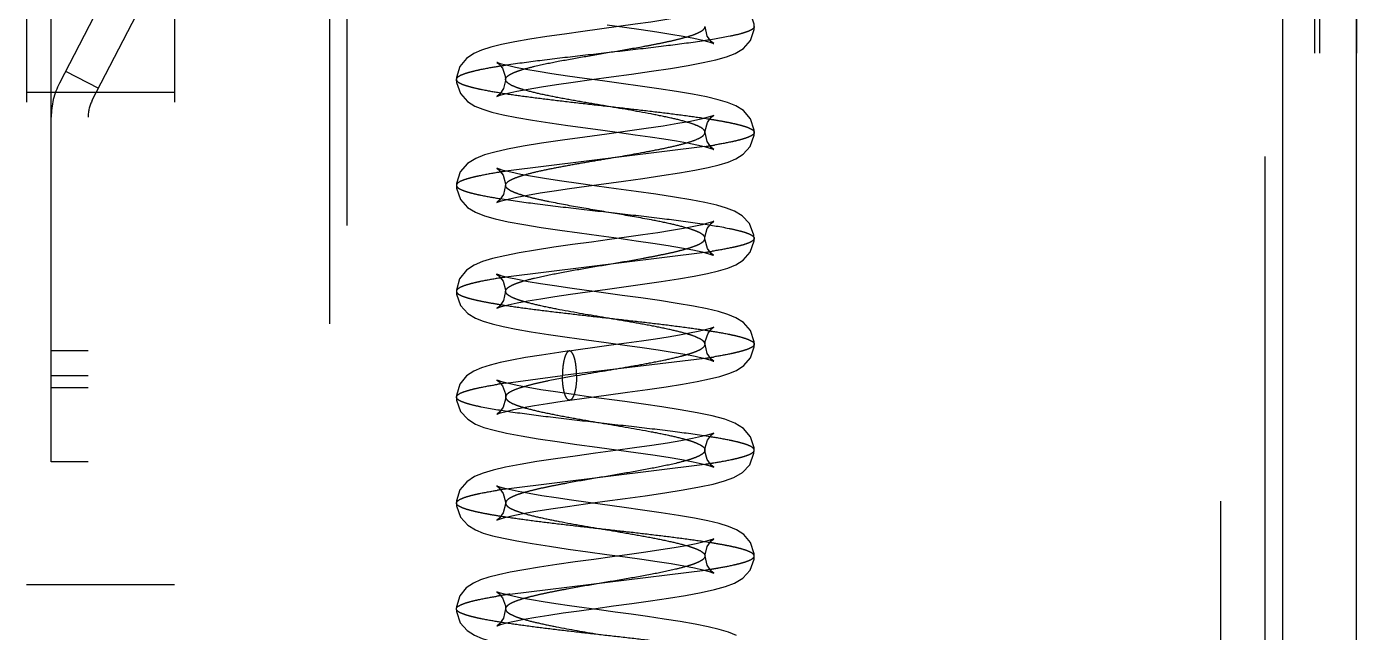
# Model space of a CAD drawing. Header units: inches. Extents: x 0 to 8.3, y 0 to 11.7.
# Drawn here: x 3.0398 to 3.2524, y 1.2172 to 1.3141 of the extents above; entities that cross this region are included whole.
import ezdxf

# ---------------------------------------------------------------- set-up
doc = ezdxf.new("R2010")
doc.units = ezdxf.units.IN
doc.header["$LTSCALE"] = 0.7622047244
doc.header["$MEASUREMENT"] = 0
doc.linetypes.add('HIDDEN', pattern=[0.2, 0.1, -0.1])
doc.layers.get('0').update_dxf_attribs({"linetype": 'CONTINUOUS'})
for name, color, linetype in [('03___PRT_ALL_CURVES', 7, 'CONTINUOUS'), ('03__ASM_ALL_CURVES', 7, 'CONTINUOUS'), ('DEFAULT_2', 8, 'HIDDEN')]:
    doc.layers.add(name, color=color, linetype=linetype)

msp = doc.modelspace()

# ---------------------------------------------------------------- linework, layer by layer
at = {"color": 7, "linetype": 'CONTINUOUS'}
for p, q in [((3.2406052431, 1.4098642086), (3.2406052431, 1.1382106653)), ((3.2524162667, 1.1382106653), (3.2524162667, 1.4098642086))]:
    msp.add_line(p, q, dxfattribs=at)
at = {"layer": '03___PRT_ALL_CURVES', "color": 8, "linetype": 'HIDDEN'}
msp.add_line((3.2524162667, 0.8994311378), (3.2524162667, 1.4098642086), dxfattribs=at)
at = {"layer": '03__ASM_ALL_CURVES', "color": 8, "linetype": 'HIDDEN'}
for p, q in [((3.2524162667, 1.4098642086), (3.2524162667, 0.898053185)), ((3.0882430383, 1.366557122), (3.0882430383, 1.2012027913))]:
    msp.add_line(p, q, dxfattribs=at)
at = {"layer": 'DEFAULT_2', "color": 8, "linetype": 'HIDDEN'}
for p, q in [((3.0437548494, 1.2445098779), (3.0437548494, 1.4216752323)), ((3.0496603612, 1.4216752323), (3.0496603612, 1.2445098779)), ((3.2378493376, 1.1933287756), (3.2378493376, 1.4098642086)), ((3.2457233533, 1.4098642086), (3.2457233533, 1.1382106653)), ((3.2465107549, 1.4098642086), (3.2465107549, 1.1378729234)), ((3.0398178415, 1.4019901929), (3.0398178415, 1.2248248386)), ((3.0634398887, 1.4019901929), (3.0634398887, 1.2248248386)), ((3.0909989439, 1.3823051535), (3.0909989439, 1.0250544852)), ((3.2307627234, 1.1382106653), (3.2307627234, 1.3823051535)), ((3.0882430383, 1.366557122), (3.0882430383, 1.2012027913)), ((3.0623386072, 1.3384111439), (3.0450763873, 1.3050567052)), ((3.0503211301, 1.3023423467), (3.06758335, 1.3356967854)), ((3.1561499833, 1.3140870667), (3.1561499842, 1.3140844504)), ((3.0460524561, 1.3069426868), (3.051297199, 1.3042283283)), ((3.1085187185, 1.3056343751), (3.1085187156, 1.3056316988)), ((3.0634398887, 1.303564996), (3.0398178415, 1.303564996)), ((3.1167689916, 1.303438701), (3.1182078676, 1.3037588481)), ((3.1561477989, 1.2971785134), (3.1561478003, 1.2971758292)), ((3.1482746034, 1.294911164), (3.1164597169, 1.2909672709)), ((3.1085384091, 1.2887110443), (3.1085384061, 1.2887083542)), ((3.1167949809, 1.2865143724), (3.1181918902, 1.2868237028)), ((3.1478453437, 1.2824177223), (3.1464808934, 1.2821169014)), ((3.1313233897, 1.280670687), (3.1345043909, 1.2802386964)), ((3.1561341425, 1.2802381586), (3.156134138, 1.2802342867)), ((3.1482554085, 1.2779802582), (3.1164231433, 1.2740327419)), ((3.1085325873, 1.2717658777), (3.1085325832, 1.2717637306)), ((3.1350179129, 1.271114673), (3.1301716678, 1.271774237)), ((3.1168108489, 1.2695923265), (3.1182314289, 1.2699043313)), ((3.156153942, 1.2633037729), (3.1561539418, 1.263301206)), ((3.0496603612, 1.2622264134), (3.0437548494, 1.2622264134)), ((3.1482278284, 1.261044562), (3.1254807095, 1.2582886069)), ((3.0437548494, 1.2582894055), (3.0496603612, 1.2582894055)), ((3.1164112217, 1.2571025725), (3.1254806235, 1.2582894055)), ((3.0496603612, 1.2563209015), (3.0437548494, 1.2563209015)), ((3.108535018, 1.2548525823), (3.1085350224, 1.2548551425)), ((3.1477310349, 1.248531795), (3.1462504214, 1.2482117528)), ((3.1310343228, 1.2468514379), (3.1345035788, 1.2463800751)), ((3.1561336632, 1.2463778172), (3.1561336596, 1.2463810762)), ((3.0496603612, 1.2445098779), (3.0437548494, 1.2445098779)), ((3.1164814895, 1.2401816085), (3.1482640855, 1.2441219355)), ((3.1495294093, 1.2443216632), (3.1497040545, 1.2443504094)), ((3.116259063, 1.2401477275), (3.1164814895, 1.2401816085)), ((3.1085361255, 1.2379049298), (3.1085361272, 1.237907635)), ((3.116069477, 1.2355443398), (3.117401234, 1.2358695275)), ((3.1481181122, 1.231697924), (3.1468369242, 1.231402469)), ((3.1561507782, 1.2294403467), (3.156150775, 1.2294432055)), ((3.1170850857, 1.2233462779), (3.1482857231, 1.2271956811)), ((3.0634398887, 1.2248248386), (3.0398178415, 1.2248248386)), ((3.1085188849, 1.2209882674), (3.1085188875, 1.2209907225)), ((3.1165568624, 1.2187402508), (3.1178072416, 1.2190292257))]:
    msp.add_line(p, q, dxfattribs=at)
for points in [[(3.1561499844, 1.3140858705), (3.1561336164, 1.3144516331), (3.1555455765, 1.3162715674), (3.154437286, 1.3175520729), (3.1532275227, 1.3183168837), (3.1519495876, 1.3188481625), (3.1504536052, 1.3193041052), (3.1486472172, 1.3197365246), (3.1465018648, 1.3201617735), (3.1439930259, 1.3205937756), (3.1411252436, 1.3210389133), (3.1379238996, 1.3215007415), (3.1344369919, 1.3219814535), (3.1307449887, 1.3224826244)], [(3.1470472741, 1.3160936423), (3.1455903907, 1.3157971137), (3.1438520246, 1.3154836088), (3.1418469092, 1.3151557268), (3.1395964682, 1.3148143491), (3.1371219735, 1.3144590747), (3.1344493657, 1.314089027), (3.128717732, 1.3133084228)], [(3.1182078676, 1.3037588481), (3.1200026165, 1.3041009945), (3.1221212766, 1.304459505), (3.1245295415, 1.3048321629), (3.1272053719, 1.3052202549), (3.1301258322, 1.3056261233), (3.1332559293, 1.3060521002), (3.1364986526, 1.3064946498), (3.1397194758, 1.3069474788), (3.1427831777, 1.3074050533), (3.1455699346, 1.3078635222), (3.1480001217, 1.3083227199), (3.1500312306, 1.3087822642), (3.1516901259, 1.3092561588), (3.1530941699, 1.309804587), (3.1544048472, 1.3106011192), (3.1555281898, 1.311874217), (3.156122357, 1.3136131741), (3.1561499833, 1.3140870667)], [(3.1326270259, 1.3143530539), (3.135429096, 1.3139703883), (3.1380823504, 1.313598163), (3.1405482823, 1.3132360764), (3.1427938991, 1.3128843003), (3.1447859311, 1.3125441114), (3.1464912785, 1.3122182978), (3.1478733855, 1.3119130263), (3.14889583, 1.3116409376), (3.1495203796, 1.3114318051), (3.1496009035, 1.3113992882)], [(3.1496009035, 1.3113992882), (3.1496703071, 1.3113693991), (3.1492919857, 1.3116570011), (3.148631576, 1.3125709913), (3.1482780992, 1.314086283)], [(3.128717732, 1.3133084228), (3.1258047654, 1.3129020649), (3.1229670137, 1.3124873714), (3.1202845102, 1.3120651089), (3.1178566687, 1.3116390672), (3.1157607061, 1.3112117606), (3.1140114622, 1.3107801016), (3.1125586394, 1.3103234894), (3.1113045753, 1.3097828382), (3.1101231019, 1.3090011131), (3.1090685968, 1.3077185777), (3.1085311842, 1.3059510194), (3.1085187156, 1.305632383)], [(3.1150769619, 1.3083285669), (3.1149843629, 1.3083688032), (3.1152894637, 1.3081499174), (3.1158805889, 1.3074430928), (3.1163532808, 1.306145908), (3.1163927025, 1.3056343553)], [(3.131875646, 1.3053989986), (3.1289914609, 1.305793766), (3.1262903783, 1.3061740239), (3.1238111677, 1.3065400844), (3.1215845328, 1.306892011), (3.1196375473, 1.3072290074), (3.1179975484, 1.3075484058), (3.1166886565, 1.3078444709), (3.1157247087, 1.3081058672), (3.1151361079, 1.3083048569), (3.1150769619, 1.3083285669)], [(3.1085187185, 1.3056343751), (3.1085446272, 1.3051750677), (3.1091669983, 1.3033786869), (3.1102866878, 1.3021303541), (3.1114840375, 1.3013914196), (3.1127402095, 1.3008759716), (3.1142148734, 1.3004281037), (3.1160159415, 1.2999954992), (3.1181919755, 1.2995624657), (3.1207215699, 1.2991273694), (3.1234916514, 1.2986979602), (3.1263497925, 1.2982846002), (3.1291806538, 1.2978918139), (3.1319372895, 1.2975165809)], [(3.1163927014, 1.3056327764), (3.1163874603, 1.3054471517), (3.116067128, 1.3041724762), (3.1154664816, 1.30328267), (3.1150571213, 1.3029398256)], [(3.1561478003, 1.2971760549), (3.1561316694, 1.2975392003), (3.1555455707, 1.2993576427), (3.1544235505, 1.3006480427), (3.1531946681, 1.30141192), (3.1518969238, 1.3019387944), (3.1503654813, 1.3023955726), (3.1485084958, 1.302834159), (3.1462777923, 1.3032735362), (3.143702262, 1.3037133887), (3.140876481, 1.3041477797), (3.1379037019, 1.3045741796), (3.1348740903, 1.3049917601), (3.131875646, 1.3053989986)], [(3.1150571213, 1.3029398256), (3.1150166004, 1.3029144486), (3.1150910207, 1.3029411827), (3.1157115117, 1.3031536952), (3.1167689916, 1.303438701)], [(3.147590435, 1.2992839471), (3.1459584192, 1.2989393873), (3.1439418741, 1.2985716478), (3.1415756137, 1.2981854762), (3.138884031, 1.2977811649), (3.1358765665, 1.2973552341), (3.1325723923, 1.2969033759), (3.1290405164, 1.2964237486), (3.1254808827, 1.2959279891), (3.122129765, 1.2954313312), (3.1191806145, 1.2949474169), (3.1166994999, 1.2944805213), (3.1146714841, 1.2940251927), (3.1130281394, 1.2935608701), (3.1116271039, 1.2930194026), (3.1103105476, 1.2922247743), (3.1091388386, 1.2908893725), (3.108549381, 1.2890079109), (3.1085384061, 1.2887081812)], [(3.1496358582, 1.299874254), (3.1496649705, 1.2998913631), (3.1495059516, 1.299825934), (3.1487912863, 1.2995917049), (3.147590435, 1.2992839471)], [(3.1482766369, 1.2971770329), (3.1482848683, 1.2974102429), (3.1486488022, 1.2987306315), (3.1492816358, 1.2995979595), (3.1496358582, 1.299874254)], [(3.1293270412, 1.2885872644), (3.1352572045, 1.2893941438), (3.1383619305, 1.289824669), (3.1413828668, 1.2902634353), (3.1441864198, 1.2907018366), (3.146665904, 1.2911326052), (3.1487857105, 1.2915574478), (3.1505410859, 1.2919828361), (3.1519768182, 1.2924247964), (3.1532124631, 1.2929394901), (3.1544025801, 1.2936849515), (3.1555141774, 1.2949429143), (3.1561244302, 1.2967413206), (3.1561477989, 1.2971785134)], [(3.1319372895, 1.2975165809), (3.1345887318, 1.2971557171), (3.1371123657, 1.2968061941), (3.1394911716, 1.2964651171), (3.1417025296, 1.2961308788), (3.1437084893, 1.2958047335), (3.1454720072, 1.2954890118), (3.1469682407, 1.2951870775), (3.1481766499, 1.2949052583), (3.1490720903, 1.2946558322), (3.1496041026, 1.2944710185), (3.1496509328, 1.2944516245)], [(3.1496509328, 1.2944516245), (3.1496844469, 1.2944395824), (3.1492589762, 1.2947728597), (3.1485996796, 1.2957246356), (3.1482766369, 1.2971772141)], [(3.1151633867, 1.2913601221), (3.1150014196, 1.291428368), (3.1153285156, 1.2911924991), (3.1159956524, 1.2903342257), (3.1163973075, 1.2889466875), (3.1164058829, 1.2887090442)], [(3.130984244, 1.2885909678), (3.1280762213, 1.2889908527), (3.1253813363, 1.2893755555), (3.1229251602, 1.2897476958), (3.120723877, 1.2901091279), (3.1188101426, 1.2904579619), (3.1172250162, 1.2907885612), (3.1160158105, 1.2910888112), (3.115249245, 1.2913279787), (3.1151633867, 1.2913601221)], [(3.1085384091, 1.2887110443), (3.1085649178, 1.2882442872), (3.1091864783, 1.2864485418), (3.1103260905, 1.2851791549), (3.1116099155, 1.2844004497), (3.1130322016, 1.2838430527), (3.1147390336, 1.2833606885), (3.1168204226, 1.2828990705), (3.11928711, 1.2824403281), (3.1220782475, 1.2819836795), (3.1250859758, 1.2815343843), (3.1281985887, 1.2810966582), (3.1313233897, 1.280670687)], [(3.1164058829, 1.288709519), (3.1160837366, 1.287260926), (3.1154265954, 1.2863138375), (3.115030893, 1.2860005869)], [(3.1181918902, 1.2868237028), (3.1199030186, 1.2871526056), (3.1218983336, 1.2874948693), (3.1241474788, 1.2878470689), (3.1266303142, 1.2882103575), (3.1293270412, 1.2885872644)], [(3.1561341383, 1.2802332399), (3.1561031193, 1.2807386549), (3.1554003856, 1.2826317851), (3.1542285085, 1.2838558433), (3.1529979912, 1.2845743188), (3.1516930109, 1.2850823647), (3.150148424, 1.2855263748), (3.1482617635, 1.2859578361), (3.1460030494, 1.286392204), (3.1433766084, 1.2868348621), (3.1404224176, 1.2872857773), (3.1372640416, 1.2877353473), (3.1340680227, 1.2881730044), (3.130984244, 1.2885909678)], [(3.115030893, 1.2860005869), (3.1149980796, 1.2859812541), (3.1151155366, 1.2860273969), (3.1157496177, 1.2862377771), (3.1167949809, 1.2865143724)], [(3.1464808934, 1.2821169014), (3.1448222868, 1.2817980038), (3.1428948439, 1.2814659852), (3.140720287, 1.2811231337), (3.1383252756, 1.2807705187), (3.1357485775, 1.2804086831), (3.1330074622, 1.2800341788), (3.1301181441, 1.279642415), (3.1271125824, 1.2792290052), (3.1240947565, 1.278797083), (3.1212034025, 1.2783546664), (3.1185616737, 1.2779086471), (3.1162550281, 1.2774617712), (3.1143086397, 1.2770058696), (3.112725907, 1.2765274051), (3.1113918848, 1.2759665415), (3.1101357508, 1.2751410123), (3.1090394018, 1.2737745823), (3.1085373871, 1.2719614761), (3.1085325832, 1.2717636534)], [(3.1496508026, 1.2829459751), (3.1496768154, 1.2829608435), (3.1495261505, 1.2828999359), (3.1488804092, 1.2826889289), (3.1478453437, 1.2824177223)], [(3.1482674953, 1.2802352893), (3.1482731289, 1.2804278663), (3.1486380846, 1.281783923), (3.1492944739, 1.2826745572), (3.1496508026, 1.2829459751)], [(3.1182314289, 1.2699043313), (3.1199773705, 1.270236423), (3.1220052478, 1.2705814725), (3.1242788326, 1.270936511), (3.1267734343, 1.2713016459), (3.1294641291, 1.2716778227), (3.1323150259, 1.2720663063), (3.1352800314, 1.2724685877), (3.1383013836, 1.2728862919), (3.1412725769, 1.2733162114), (3.1440528189, 1.2737503357), (3.146537269, 1.2741814324), (3.148664429, 1.2746048991), (3.1504441933, 1.275027994), (3.1519155274, 1.2754690884), (3.1531836328, 1.2759880184), (3.1543896332, 1.2767401537), (3.15550286, 1.2780024553), (3.1561118976, 1.2798096873), (3.1561341425, 1.2802381586)], [(3.1345043909, 1.2802386964), (3.1372701196, 1.2798559851), (3.139949585, 1.27946889), (3.1423673648, 1.2790955685), (3.1444970558, 1.2787364767), (3.1463158851, 1.2783934289), (3.1477970701, 1.2780712554), (3.1488972074, 1.2777838211), (3.1495408916, 1.2775706851), (3.1496013014, 1.2775463746)], [(3.1496013014, 1.2775463746), (3.1496547289, 1.277525298), (3.1492687511, 1.2778216518), (3.1486709789, 1.278623424), (3.1482823399, 1.2799228022), (3.1482674955, 1.2802364497)], [(3.1151030563, 1.2744557092), (3.1149651265, 1.2745139726), (3.1153168323, 1.2742607463), (3.1159921246, 1.2733906011), (3.1163930495, 1.2720067894), (3.1164019857, 1.2717639836)], [(3.1301716678, 1.271774237), (3.129311291, 1.2718916252), (3.1266737076, 1.2722603059), (3.124219936, 1.2726187286), (3.1219829828, 1.2729675064), (3.1200029002, 1.2733050238), (3.118307061, 1.2736286395), (3.1169165224, 1.2739332448), (3.1158587021, 1.2742080557), (3.1151768139, 1.2744276099), (3.1151030563, 1.2744557092)], [(3.1085325873, 1.2717658777), (3.1085580515, 1.2713087937), (3.1091907147, 1.2694890718), (3.1103397754, 1.2682246986), (3.1115668208, 1.2674859465), (3.1128161633, 1.2669877728), (3.1142561568, 1.2665590056), (3.1159977025, 1.2661436724), (3.1180841497, 1.2657258514), (3.1205067561, 1.2653035529), (3.1232353542, 1.2648767109), (3.126215289, 1.2644446668)], [(3.1164019857, 1.2717645432), (3.1160623876, 1.2702783998), (3.1154105474, 1.2693582012), (3.1150458736, 1.2690714149)], [(3.1150458736, 1.2690714149), (3.1150175517, 1.2690546893), (3.1151463621, 1.2691076605), (3.1157663899, 1.269315809), (3.1168108489, 1.2695923265)], [(3.1561539419, 1.2633008653), (3.1561363604, 1.2636797926), (3.1555354571, 1.2655091492), (3.1544188675, 1.266782516), (3.1532159159, 1.267535847), (3.1519486183, 1.2680603952), (3.1504557932, 1.2685150734), (3.1486276724, 1.2689530646), (3.1464171349, 1.2693903428), (3.1438424253, 1.2698311694), (3.1409958414, 1.2702707634), (3.138007803, 1.2707012786), (3.1350179129, 1.271114673)], [(3.1496514124, 1.2660199133), (3.1496900828, 1.2660428556), (3.1496007126, 1.2660057311), (3.1491134832, 1.2658339879), (3.1482877435, 1.2655991131), (3.1471766237, 1.2653339241), (3.1458099113, 1.2650515177), (3.1442012072, 1.2647566461), (3.142368936, 1.2644514846), (3.1403353554, 1.2641370948), (3.1381223851, 1.263813683), (3.1357516112, 1.2634807519), (3.1332491807, 1.2631377683), (3.1306499273, 1.2627845816), (3.1279942877, 1.2624209345), (3.126570492, 1.2622225509)], [(3.1482807483, 1.2633026987), (3.1483127167, 1.2637631386), (3.1487624414, 1.2650612642), (3.1493567383, 1.2657972808), (3.1496514124, 1.2660199133)], [(3.126215289, 1.2644446668), (3.1293304476, 1.2640133678), (3.1324507333, 1.263589537)], [(3.1266582484, 1.2543547468), (3.1289598625, 1.2546778136), (3.1324707329, 1.2551579091), (3.1358770559, 1.2556218565), (3.1390883146, 1.2560699906), (3.1420456186, 1.2565045192), (3.1447012588, 1.2569273165), (3.1470205567, 1.2573406654), (3.1489987489, 1.2577489769), (3.150670472, 1.2581630888), (3.1520859703, 1.2586055995), (3.1533173269, 1.2591284402), (3.1544933939, 1.2598872064), (3.1555628439, 1.2611431229), (3.1561326896, 1.2628869171), (3.156153942, 1.2633037729)], [(3.1324507333, 1.263589537), (3.1354459007, 1.2631804146), (3.1382276119, 1.2627896882), (3.1407660729, 1.2624156423), (3.1430408623, 1.2620567465), (3.145033233, 1.2617123505), (3.146720018, 1.2613838373), (3.1480608138, 1.2610790005), (3.1490238246, 1.2608135787), (3.1495765812, 1.2606213112), (3.1496261702, 1.2606006077)], [(3.1496261702, 1.2606006077), (3.1496623349, 1.2605869931), (3.1492619293, 1.2609008658), (3.1486219498, 1.2618102905), (3.1482807486, 1.2633028103)], [(3.1265707476, 1.2622242059), (3.1249138536, 1.2619885479), (3.1221149529, 1.2615709726), (3.1196045334, 1.2611628336), (3.117406182, 1.2607629157), (3.1155171981, 1.2603674659), (3.1139030195, 1.2599637127), (3.1125334993, 1.2595320166), (3.1113198773, 1.2590102697), (3.1101375285, 1.2582274832), (3.1090774591, 1.2569296903), (3.1085445832, 1.255131678), (3.108535018, 1.2548525823)], [(3.1151147359, 1.2575221437), (3.1150047587, 1.2575696269), (3.1152995651, 1.2573598969), (3.1158807856, 1.2566738746), (3.1163605425, 1.2553869117), (3.1164036158, 1.2548536934)], [(3.1268921506, 1.2552994598), (3.1243491859, 1.255670861), (3.1220419051, 1.2560307129), (3.1200059757, 1.2563768471), (3.118271752, 1.2567060626), (3.1168645862, 1.2570133399), (3.1158200863, 1.257286161), (3.1151822299, 1.2574956698), (3.1151147359, 1.2575221437)], [(3.1085350224, 1.2548551425), (3.1085623333, 1.2543811669), (3.1092019387, 1.252562263), (3.1103492358, 1.2513031938), (3.1115940869, 1.2505509942), (3.1129360745, 1.2500176685), (3.1145452936, 1.2495508198), (3.1165161233, 1.2491023229), (3.1188825499, 1.248652658), (3.1216117571, 1.2481986597), (3.1246189321, 1.2477441072), (3.1277979419, 1.2472937592), (3.1310343228, 1.2468514379)], [(3.115084679, 1.252177375), (3.115005279, 1.2521272552), (3.1150590159, 1.252145601), (3.1155812225, 1.252327417), (3.1164743223, 1.2525762111), (3.1176884091, 1.2528592458), (3.1192025872, 1.2531648611), (3.1210081775, 1.2534885135), (3.1230931436, 1.2538273468), (3.1254343949, 1.25417987), (3.1266579745, 1.2543563269)], [(3.1164036153, 1.2548529072), (3.1163849803, 1.254502165), (3.1159959741, 1.2532312985), (3.1154134915, 1.2524453957), (3.115084679, 1.252177375)], [(3.1354387543, 1.2541280871), (3.1296264053, 1.2549180577), (3.1268921506, 1.2552994598)], [(3.1561336632, 1.2463778172), (3.1561161987, 1.2467574803), (3.1555587024, 1.2485169194), (3.1544464022, 1.249829795), (3.1530500297, 1.2506933027), (3.1514252758, 1.2513099386), (3.1494415094, 1.251839362), (3.1470319654, 1.2523439017), (3.1442955637, 1.2528275921), (3.1413982911, 1.2532829599), (3.1384241935, 1.2537146652), (3.1354387543, 1.2541280871)], [(3.1462504214, 1.2482117528), (3.1444234304, 1.2478685077), (3.1422688686, 1.2475065173), (3.1397957237, 1.2471263273), (3.1370201366, 1.2467271357), (3.1339850976, 1.2463085709), (3.1307854268, 1.2458747017), (3.1275421751, 1.2454307102), (3.124382271, 1.2449813169), (3.1214162336, 1.244530339), (3.1187281796, 1.244079813), (3.116390875, 1.2436315087), (3.1144334248, 1.2431804228), (3.1128226079, 1.2427039267), (3.1114500961, 1.2421386973), (3.1101936176, 1.2413313687), (3.109104717, 1.2400318943), (3.1085502442, 1.2382462112), (3.1085361255, 1.2379049298)], [(3.149646316, 1.2490866502), (3.1496717884, 1.2491011832), (3.149510068, 1.2490353697), (3.1488354457, 1.2488168785), (3.1477310349, 1.248531795)], [(3.1482671737, 1.24637934), (3.1482742679, 1.2465961879), (3.1486493605, 1.2479513908), (3.1493010476, 1.2488248968), (3.149646316, 1.2490866502)], [(3.117401234, 1.2358695275), (3.1191351757, 1.2362227993), (3.1212156578, 1.2365927504), (3.1236046895, 1.236975893), (3.1262702374, 1.2373715231), (3.1291781014, 1.237780167), (3.1322781604, 1.2382028946), (3.1354912145, 1.2386389472), (3.1387147888, 1.2390863252), (3.1418391352, 1.2395436359), (3.1447607946, 1.2400101115), (3.1473742863, 1.2404819453), (3.1495938204, 1.2409562494), (3.1514095212, 1.2414449993), (3.152910588, 1.2420026065), (3.1542442825, 1.2427722937), (3.1554341869, 1.2440368619), (3.1561014741, 1.2458677541), (3.1561336596, 1.2463810762)], [(3.1345035788, 1.2463800751), (3.1371992495, 1.2460075863), (3.1399501909, 1.2456106769), (3.142410642, 1.2452306921), (3.144554232, 1.2448682032), (3.1463650049, 1.2445250072), (3.1478232565, 1.2442061628), (3.1488969342, 1.2439250113), (3.1495373228, 1.2437141348), (3.1495998578, 1.2436893132)], [(3.1495998578, 1.2436893132), (3.1496666676, 1.2436618985), (3.1492776219, 1.2439573076), (3.1486263992, 1.2448549599), (3.1482705858, 1.2462307032), (3.1482671736, 1.2463805063)], [(3.1150994229, 1.2405977962), (3.1149732172, 1.240650671), (3.1153574692, 1.2403676558), (3.1160300325, 1.2394642607), (3.1163989478, 1.2380958545), (3.1164043554, 1.2379058485)], [(3.1353275721, 1.2372142921), (3.1296117082, 1.2379919342), (3.1269516443, 1.2383623211), (3.1244656187, 1.2387234407), (3.1221849157, 1.2390766286), (3.1201567059, 1.2394196592), (3.1184104291, 1.2397497859), (3.1169717656, 1.2400618748), (3.1158743491, 1.240344689), (3.1151734551, 1.2405695498), (3.1150994229, 1.2405977962)], [(3.1085361272, 1.237907635), (3.1085614881, 1.2374527497), (3.1091942174, 1.2356313833), (3.1103418578, 1.2343668745), (3.111572275, 1.2336245477), (3.1128343252, 1.2331222883), (3.1142903686, 1.2326911063), (3.1160543547, 1.2322731574), (3.1181697513, 1.231852143), (3.1206254713, 1.2314261193), (3.1234000968, 1.2309936727), (3.1264159364, 1.2305579164), (3.1295329517, 1.2301273412), (3.1325993766, 1.2297111533)], [(3.1164043557, 1.2379075258), (3.1163991614, 1.2377225662), (3.1160303234, 1.2363518094), (3.1153765621, 1.2354680998), (3.1150302852, 1.2352048736)], [(3.1150302852, 1.2352048736), (3.1150067157, 1.2351915194), (3.1152383591, 1.2352854738), (3.116069477, 1.2355443398)], [(3.1561507782, 1.2294403467), (3.1561365766, 1.229781181), (3.1555698527, 1.2315853369), (3.1544833209, 1.2328691516), (3.1532907845, 1.2336394296), (3.152030603, 1.2341736396), (3.1505515795, 1.2346318065), (3.1487483526, 1.2350688545), (3.146571525, 1.2355033637), (3.144045666, 1.2359395844), (3.1412509095, 1.236374476), (3.1383018235, 1.2368018072), (3.1353275721, 1.2372142921)], [(3.1468369242, 1.231402469), (3.1452391946, 1.2310851111), (3.1433511069, 1.2307533092), (3.1412025537, 1.2304100367), (3.138818546, 1.2300552301), (3.1362235942, 1.2296878574), (3.13344548, 1.2293063548), (3.130521533, 1.2289091527), (3.1275370354, 1.2284996589), (3.1246059055, 1.2280841944), (3.1218375616, 1.2276685556), (3.1193261524, 1.227257714), (3.1171299646, 1.2268531702), (3.1152575294, 1.2264507729), (3.1137013813, 1.2260466682), (3.1124044974, 1.2256210173), (3.1112550351, 1.2251115991), (3.1101189386, 1.2243525063), (3.1090696094, 1.2230754524), (3.108530481, 1.2212950754), (3.1085188849, 1.2209882674)], [(3.1496525248, 1.2321606743), (3.1496837157, 1.2321793751), (3.1495998339, 1.2321462732), (3.1490538238, 1.2319569601), (3.1481181122, 1.231697924)], [(3.1482786301, 1.229441231), (3.1482830869, 1.2296131261), (3.148624675, 1.2309441192), (3.149272804, 1.2318594209), (3.1496525248, 1.2321606743)], [(3.1178072416, 1.2190292257), (3.1193648618, 1.2193389678), (3.1212076764, 1.2196637894), (3.1233033158, 1.2200003649), (3.1256199923, 1.220347213), (3.1281333338, 1.2207049963), (3.1308202997, 1.2210753578), (3.1336520914, 1.2214601755), (3.1365859636, 1.221861033), (3.1395455241, 1.2222768289), (3.142437825, 1.2227059385), (3.1451665348, 1.2231478693), (3.1476424246, 1.2236044458), (3.1497767199, 1.224073405), (3.151534725, 1.2245603404), (3.1529999368, 1.2251154427), (3.1543356624, 1.2259016939), (3.1554920073, 1.2271681652), (3.1561189278, 1.228932834), (3.156150775, 1.2294432055)], [(3.1325993766, 1.2297111533), (3.1354975802, 1.2293152286), (3.1381878063, 1.2289373279), (3.1406544963, 1.2285742992), (3.1428877446, 1.2282233361), (3.1448734899, 1.2278827221), (3.1465763276, 1.2275552309), (3.1479501412, 1.2272486307), (3.1489553067, 1.2269771913), (3.1495505533, 1.2267740754), (3.1496612101, 1.2267289426)], [(3.1496612101, 1.2267289426), (3.1492555225, 1.2270466506), (3.1486051606, 1.2279820905), (3.1482786302, 1.2294419077)], [(3.1150880022, 1.2236784073), (3.1149955988, 1.2237171067), (3.1153207315, 1.2234774851), (3.1159059054, 1.2227561539), (3.116358464, 1.2214669961), (3.1163928154, 1.2209897721)], [(3.1313742312, 1.2208214623), (3.128947533, 1.2211541314), (3.126626844, 1.2214801209), (3.1244381693, 1.2217997848), (3.1224085044, 1.2221128673), (3.1205639607, 1.2224186971), (3.1189311851, 1.2227157752), (3.1175392261, 1.2230009117), (3.1164121391, 1.223268554), (3.1155785529, 1.2235053021), (3.1150880022, 1.2236784073)], [(3.1085188875, 1.2209907225), (3.1085423531, 1.2205525998), (3.1091475763, 1.2187661296), (3.1102497414, 1.2175146576)], [(3.1163928151, 1.220988889), (3.1160663932, 1.2195259429), (3.1154124453, 1.2185831413), (3.115031608, 1.2182783171)], [(3.1532909416, 1.2167188405), (3.1520325837, 1.2172461282), (3.1505667433, 1.2176962674), (3.1488033712, 1.2181243374), (3.1467048909, 1.2185487933), (3.144311945, 1.2189683241), (3.1417359749, 1.2193738427), (3.1391040476, 1.2197590828), (3.1364761429, 1.2201266972), (3.1338904183, 1.2204798724), (3.1313742312, 1.2208214623)], [(3.115031608, 1.2182783171), (3.1149993918, 1.2182589096), (3.1150893321, 1.2182949149), (3.1156363134, 1.2184848771), (3.1165568624, 1.2187402508)], [(3.1102497414, 1.2175146576), (3.1114253089, 1.2167750605), (3.1126364476, 1.2162669137), (3.1140337977, 1.2158315071), (3.1157305574, 1.2154126188), (3.117779058, 1.2149936961), (3.1201840527, 1.2145699639), (3.1228981648, 1.2141414049), (3.125808878, 1.2137155343), (3.1287779437, 1.2133013351)]]:
    msp.add_lwpolyline(points, dxfattribs=at)
for centre, radius, start, end in [((3.1337918454, 1.1934979347), 0.1157059129, 98.5763711589, 99.3202394803), ((3.055565873, 1.2996279882), 0.0118110236, 152.6366767561, 180), ((3.055565873, 1.2996279882), 0.0059055118, 152.636676756, 180), ((3.1312970462, 1.4070538548), 0.1134205472, 278.6087757606, 279.2764957953), ((3.1339638688, 1.3906390446), 0.0967905231, 279.2848452644, 279.4108712843), ((3.133775991, 1.1769902717), 0.1152848098, 98.8386313212, 99.2836916006), ((3.1360700255, 1.1622722953), 0.1301804937, 98.6639812641, 98.8409836992), ((3.1305318303, 1.3943971838), 0.1177583364, 278.656370244, 279.2182697861), ((3.1348348385, 1.1526294857), 0.1227914539, 98.6236121218, 99.1780232151), ((3.1297121165, 1.382885205), 0.1232394979, 278.6409337763, 278.82361272), ((3.1326455167, 1.3641419314), 0.1042680857, 278.8106468744, 279.3646797398), ((3.133074646, 1.1476853453), 0.1106788116, 98.6591830338, 99.3166226987), ((3.1301328066, 1.3630959621), 0.1203476725, 278.6650312952, 279.274894929), ((3.13377567, 1.1255065891), 0.1159716436, 98.6873257536, 99.2690175839), ((3.1308087398, 1.3417779912), 0.1159075094, 278.6723559226, 279.3290436175), ((3.1350949601, 1.3154790651), 0.0892616142, 279.3506320962, 279.8512473273), ((3.1328218723, 1.1151395039), 0.1093443825, 98.6203806198, 99.3759412489), ((3.1374108687, 1.0852832326), 0.1395512162, 98.3749826204, 98.6458717011)]:
    msp.add_arc(centre, radius, start, end, dxfattribs=at)
for points, knots in [([(3.1163927025, 1.3056343553), (3.1163931417, 1.3058395165), (3.1166625447, 1.3061614326), (3.1171221218, 1.3064540317), (3.1176586213, 1.3067171516), (3.1183261126, 1.3069755516), (3.1194679652, 1.3073484514), (3.1216387922, 1.3079102019), (3.1250211116, 1.3085960887), (3.1292993382, 1.3093539999), (3.1338350367, 1.3101152204), (3.137601318, 1.3107623419), (3.1404509178, 1.311297051), (3.1423564187, 1.3116866872), (3.1440429686, 1.3120765941), (3.1454784704, 1.3124641253), (3.1466371401, 1.3128497794), (3.1474142327, 1.313186465), (3.1478683038, 1.3134741086), (3.1481454151, 1.3137070506), (3.1482781931, 1.3139428711), (3.1482780991, 1.3140873885)], [0, 0, 0, 0, 0.0183711221, 0.0323132327, 0.0499631647, 0.0713771811, 0.0965010641, 0.1574261226, 0.2720632012, 0.4054288611, 0.5464860206, 0.6838894606, 0.7476110343, 0.8060993053, 0.8580337546, 0.902597837, 0.9391846611, 0.9673295673, 0.9782093263, 0.9870592365, 1, 1, 1, 1]), ([(3.1561499844, 1.3140858705), (3.1561493611, 1.3139323329), (3.1559268878, 1.313693398), (3.1555587798, 1.3134858538), (3.1551173633, 1.3132933764), (3.1545652656, 1.313105253), (3.1536117368, 1.3128319013), (3.1513601388, 1.312324913), (3.147398648, 1.3116814519), (3.1418044902, 1.3109512805), (3.1354384726, 1.3102125241), (3.1288237041, 1.3094699876), (3.1224922722, 1.308729532), (3.1184298345, 1.3081958687), (3.1165369042, 1.30791002)], [0, 0, 0, 0, 0.011421967, 0.0205571647, 0.032360713, 0.046865277, 0.064034452, 0.1060807137, 0.2184971168, 0.3624111771, 0.5257818914, 0.6952348858, 0.8575857483, 1, 1, 1, 1]), ([(3.1150529936, 1.3076763639), (3.1141289673, 1.3075241175), (3.1128299242, 1.3072923555), (3.1112281425, 1.3069324306), (3.1102952329, 1.306681603), (3.1095523985, 1.3064351876), (3.109006497, 1.3061858918), (3.1086449323, 1.3059490492), (3.1085192407, 1.3057280034), (3.1085187184, 1.305635063)], [0, 0, 0, 0, 0.401472023, 0.5654348455, 0.7036682338, 0.8154793241, 0.9006218605, 0.9601557246, 1, 1, 1, 1]), ([(3.1085187156, 1.305632383), (3.1085190592, 1.3055357965), (3.1086542072, 1.3053053504), (3.1090375848, 1.3050618283), (3.1096176795, 1.3048035677), (3.1104076608, 1.3045487512), (3.1114004699, 1.3042890406), (3.1131066617, 1.3039163409), (3.1156878992, 1.3034687296), (3.119246194, 1.3029576158), (3.1233070013, 1.302442016), (3.1277083731, 1.3019239981), (3.132284174, 1.301405176), (3.1368645793, 1.3008866796), (3.1412762546, 1.3003692081), (3.1453447302, 1.2998542742), (3.1484435116, 1.2994091218), (3.1506297586, 1.2990428637), (3.1520191064, 1.2987816604), (3.1532237061, 1.2985213121), (3.1542330632, 1.2982629305), (3.1550360799, 1.298005797), (3.1555684009, 1.2977807883), (3.1558752459, 1.297588202), (3.1560596814, 1.2974319794), (3.1561473259, 1.2972750561), (3.156147799, 1.2971787373)], [0, 0, 0, 0, 0.0059331792, 0.0149090576, 0.0278176844, 0.0448124914, 0.0658536199, 0.0908357717, 0.1520711273, 0.226724386, 0.3116510587, 0.4035139156, 0.4989584563, 0.5945354715, 0.6866777368, 0.7718157359, 0.8464453487, 0.8789632824, 0.907978551, 0.9332772967, 0.9546590077, 0.9719508728, 0.9850474215, 0.9900463068, 0.9940832291, 1, 1, 1, 1]), ([(3.1192721625, 1.3039889379), (3.1188580817, 1.3041118774), (3.1181324079, 1.3043484947), (3.1173110617, 1.3046983043), (3.1168308662, 1.3049971839), (3.1165388681, 1.3052382118), (3.1163926696, 1.3054825086), (3.1163927015, 1.3056335133)], [0, 0, 0, 0, 0.3771666415, 0.6660320819, 0.7774951306, 0.8681456377, 1, 1, 1, 1]), ([(3.145343122, 1.298826005), (3.1445032937, 1.2990724573), (3.1426090569, 1.2995343449), (3.1382575859, 1.3004045054), (3.1334846802, 1.3012036829), (3.1285826455, 1.3020353545), (3.1250842197, 1.3026610856), (3.1219968546, 1.3032807235), (3.1201077936, 1.3037408414), (3.1192721625, 1.3039889379)], [0, 0, 0, 0, 0.0987546226, 0.2198039371, 0.5006816347, 0.6447005066, 0.7808282595, 0.9016470661, 1, 1, 1, 1]), ([(3.1164058829, 1.2887093478), (3.1164059581, 1.2889127207), (3.1166618838, 1.2892384918), (3.1171216599, 1.2895322016), (3.1176622671, 1.2897947344), (3.1183395722, 1.2900529203), (3.1194955539, 1.2904249161), (3.1212343424, 1.2908725262), (3.1236261335, 1.2913889497), (3.1263528699, 1.2919053924), (3.1293120162, 1.2924234779), (3.1333825358, 1.2931110859), (3.1373734948, 1.2937849482), (3.1411252449, 1.294499047), (3.1435117976, 1.2950115117), (3.1454711452, 1.2955207105), (3.1467911095, 1.295966774), (3.1475694806, 1.2963552948), (3.1480203987, 1.2966506939), (3.1482765417, 1.2969735516), (3.1482766369, 1.2971770329)], [0, 0, 0, 0, 0.0182138835, 0.0320752029, 0.049860371, 0.0715763467, 0.0970714557, 0.1585284326, 0.2323024756, 0.316184163, 0.4070572895, 0.5013486371, 0.6859029462, 0.7695274209, 0.8433601898, 0.9044944433, 0.9506987458, 0.968079351, 0.981776407, 1, 1, 1, 1]), ([(3.1482766369, 1.2971774592), (3.1482765656, 1.2973286802), (3.1481314957, 1.2975754175), (3.1478338624, 1.2978158377), (3.1473425942, 1.2981153079), (3.1465038699, 1.2984646968), (3.1457643639, 1.2987023892), (3.145343122, 1.298826005)], [0, 0, 0, 0, 0.1300942578, 0.2203864475, 0.3321048018, 0.6223271154, 1, 1, 1, 1]), ([(3.1561478003, 1.2971760549), (3.1561469426, 1.2969572948), (3.1557435275, 1.2966490826), (3.1551718452, 1.296387807), (3.1544469084, 1.2961350249), (3.1535461582, 1.2958890773), (3.1519759522, 1.2955295391), (3.1507004205, 1.2953020512), (3.1497903923, 1.2951512102)], [0, 0, 0, 0, 0.0963829226, 0.1804874661, 0.2912999059, 0.429072523, 0.5935856794, 1, 1, 1, 1]), ([(3.1151779088, 1.2907650436), (3.1142363024, 1.2906109353), (3.1129109361, 1.2903779143), (3.1112719881, 1.2900156781), (3.1103211469, 1.2897671438), (3.1095553164, 1.2895117129), (3.1089580065, 1.2892491933), (3.108539625, 1.2889340204), (3.1085384092, 1.2887108712)], [0, 0, 0, 0, 0.4037846087, 0.5696350275, 0.709325781, 0.8214986003, 0.9055630014, 1, 1, 1, 1]), ([(3.1085384061, 1.2887081812), (3.1085387132, 1.2886122216), (3.1086639552, 1.2883830964), (3.1090361533, 1.2881353735), (3.109603049, 1.2878766192), (3.1103843148, 1.2876206883), (3.111377068, 1.2873608188), (3.1130959564, 1.2869889857), (3.1163531711, 1.2864289837), (3.1214070919, 1.2857376193), (3.1278021498, 1.2849787883), (3.1345890931, 1.2842188142), (3.1411813039, 1.2834615052), (3.1470137689, 1.2827050861), (3.1511617387, 1.2820484658), (3.1535302054, 1.2815292956), (3.1545241198, 1.2812471075), (3.1550904715, 1.2810532136), (3.1555385093, 1.2808549845), (3.1559107285, 1.2806391006), (3.1561333466, 1.2803942047), (3.1561341426, 1.2802371086)], [0, 0, 0, 0, 0.0058974486, 0.0146637118, 0.0272989188, 0.0440903471, 0.0651266913, 0.0903469758, 0.1521476499, 0.2681810506, 0.4038044389, 0.5479217253, 0.6878993045, 0.8115935151, 0.9093838071, 0.9458555699, 0.9605497147, 0.9728180522, 0.9827128443, 0.9903451705, 1, 1, 1, 1]), ([(3.1193096852, 1.2870478925), (3.1188855303, 1.287171728), (3.1181466748, 1.2874079627), (3.1173134175, 1.2877624476), (3.1168342859, 1.2880658659), (3.1165454055, 1.288311152), (3.1164059259, 1.2885575336), (3.1164058829, 1.2887090442)], [0, 0, 0, 0, 0.3818038093, 0.6699021937, 0.7798797528, 0.8690829657, 1, 1, 1, 1]), ([(3.1453850203, 1.2818865483), (3.144543741, 1.2821329085), (3.1426531938, 1.2825918232), (3.1389430993, 1.2833407697), (3.1341813084, 1.2841640571), (3.1287307508, 1.2850727619), (3.1243608079, 1.2858602109), (3.1212758376, 1.2865254913), (3.1199238604, 1.286868579), (3.1193096852, 1.2870478925)], [0, 0, 0, 0, 0.0988945633, 0.2192936842, 0.4269890654, 0.6439946516, 0.842727941, 0.927819264, 1, 1, 1, 1]), ([(3.1164019857, 1.271764314), (3.1164020641, 1.2719674459), (3.1166553336, 1.2722907331), (3.1171050842, 1.2725864737), (3.1176308872, 1.2728503644), (3.1182923552, 1.273109612), (3.1194356118, 1.273483178), (3.1216104635, 1.2740418542), (3.1249942027, 1.2747331742), (3.1292768699, 1.2754935103), (3.1338225016, 1.2762543501), (3.1375985023, 1.2769020094), (3.140450435, 1.2774387007), (3.1423557103, 1.2778305959), (3.1440466074, 1.2782210507), (3.1454902671, 1.278608396), (3.1466531805, 1.2789931108), (3.1474285996, 1.2793300562), (3.1478735435, 1.2796203356), (3.1481418672, 1.2798567772), (3.1482674226, 1.2800913815), (3.1482674953, 1.2802352893)], [0, 0, 0, 0, 0.0181873313, 0.0318399208, 0.0491927059, 0.0704052966, 0.0955213161, 0.1567840367, 0.2713439959, 0.4046532669, 0.5462195867, 0.683998114, 0.7476612304, 0.8060408856, 0.8581435206, 0.9030254944, 0.9398075055, 0.9677777194, 0.9784459144, 0.9871152715, 1, 1, 1, 1]), ([(3.1482674953, 1.2802355163), (3.1482674982, 1.2803859037), (3.1481304397, 1.2806307833), (3.1478442988, 1.2808748979), (3.1473685821, 1.2811768555), (3.1465401656, 1.2815280805), (3.1458061146, 1.281763235), (3.1453850203, 1.2818865483)], [0, 0, 0, 0, 0.1308326573, 0.2198579803, 0.3297202513, 0.6182754843, 1, 1, 1, 1]), ([(3.1561341383, 1.2802332399), (3.1561325059, 1.2800101249), (3.1557170256, 1.2796951014), (3.1551227159, 1.2794309105), (3.1543605008, 1.2791745859), (3.1534107919, 1.2789260065), (3.1517685077, 1.2785631507), (3.150439344, 1.2783300397), (3.1494946652, 1.2781757012)], [0, 0, 0, 0, 0.0943942783, 0.1779511818, 0.2894525145, 0.4289599251, 0.5950424681, 1, 1, 1, 1]), ([(3.1152492894, 1.2738489041), (3.1142876914, 1.2736932009), (3.1129379977, 1.2734583746), (3.1112784091, 1.273090991), (3.1103219366, 1.2728349449), (3.1095672654, 1.2725831281), (3.1090174792, 1.2723286941), (3.1086553219, 1.2720846884), (3.1085330969, 1.2718601515), (3.1085325873, 1.2717657983)], [0, 0, 0, 0, 0.406248036, 0.5710778079, 0.7087082661, 0.8190467068, 0.9024649069, 0.9606503522, 1, 1, 1, 1]), ([(3.1085325832, 1.2717636534), (3.1085327344, 1.2716675864), (3.1086614735, 1.2714362935), (3.1090459263, 1.2711902483), (3.1096324414, 1.2709335108), (3.1104364882, 1.2706790502), (3.1114473685, 1.2704197132), (3.1126554352, 1.2701596069), (3.1140481568, 1.269898171), (3.1162363687, 1.269532029), (3.1193360133, 1.2690857586), (3.123406409, 1.2685704712), (3.1278225315, 1.2680527774), (3.1324084536, 1.267534052), (3.1369876965, 1.26701502), (3.1413895383, 1.266496362), (3.1454497567, 1.2659801465), (3.1490087155, 1.2654682903), (3.1515906184, 1.265021634), (3.1532950269, 1.2646481373), (3.1542830034, 1.2643882161), (3.1550672681, 1.2641330172), (3.1556418743, 1.2638745981), (3.1560213167, 1.2636297864), (3.1561535324, 1.263399863), (3.156153942, 1.263303435)], [0, 0, 0, 0, 0.0059014835, 0.0148177158, 0.0278463884, 0.0451377696, 0.0665678759, 0.0919417141, 0.1210355599, 0.1536119947, 0.2282272804, 0.3133922691, 0.4056511959, 0.5013688405, 0.5969060091, 0.6887586992, 0.7736474278, 0.8483274955, 0.9096313702, 0.9345538558, 0.9554925369, 0.9723685437, 0.985169222, 0.9940762917, 1, 1, 1, 1]), ([(3.1193126395, 1.2701208218), (3.1188930908, 1.2702440382), (3.1181570447, 1.2704806953), (3.1173227888, 1.2708287413), (3.1168359493, 1.2711271834), (3.1165428051, 1.2713682968), (3.1164020359, 1.2716137449), (3.1164019857, 1.2717639836)], [0, 0, 0, 0, 0.378459799, 0.6688473419, 0.7802397969, 0.8699669126, 1, 1, 1, 1]), ([(3.1454023964, 1.2649531545), (3.1445638961, 1.2652017644), (3.1426702971, 1.265661026), (3.1395783731, 1.2662821371), (3.1360766258, 1.2669087477), (3.1311703383, 1.2677409397), (3.1263952101, 1.2685391834), (3.1220441718, 1.2694122812), (3.1201520831, 1.2698742874), (3.1193126395, 1.2701208218)], [0, 0, 0, 0, 0.0986080418, 0.2194857181, 0.3555824448, 0.4996661501, 0.7805860509, 0.9013561849, 1, 1, 1, 1]), ([(3.1277474956, 1.2582886187), (3.1301866876, 1.2587193487), (3.1338150659, 1.259318597), (3.1385127666, 1.2601398752), (3.1416690563, 1.2607449756), (3.1440065067, 1.2612707794), (3.1455780079, 1.2617116688), (3.1465031061, 1.2620168686), (3.1472537498, 1.2623292744), (3.1478758252, 1.2626622339), (3.1482808415, 1.2630465044), (3.1482807486, 1.2633023322)], [0, 0, 0, 0, 0.3473220965, 0.5156583481, 0.6687135543, 0.7979109315, 0.8515619764, 0.897328503, 0.9348911096, 0.9641271154, 1, 1, 1, 1]), ([(3.1482807483, 1.2633026987), (3.1482805686, 1.2634539905), (3.1481360969, 1.2636988592), (3.1478451391, 1.2639413346), (3.1473663802, 1.2642415091), (3.1465445453, 1.2645930004), (3.1458177533, 1.2648300039), (3.1454023964, 1.2649531545)], [0, 0, 0, 0, 0.131979608, 0.2224047912, 0.3335658771, 0.6220723644, 1, 1, 1, 1]), ([(3.1561539419, 1.2633008653), (3.1561535353, 1.2632082466), (3.1560293807, 1.2629866708), (3.1556657577, 1.2627509116), (3.155117884, 1.2625022052), (3.1543717192, 1.262256453), (3.1534358603, 1.2620061576), (3.1518332111, 1.2616473915), (3.1505346536, 1.2614157414), (3.1496117855, 1.2612634622)], [0, 0, 0, 0, 0.0396697748, 0.0991907839, 0.1845674516, 0.2967290031, 0.4352813354, 0.5993827476, 1, 1, 1, 1]), ([(3.1265705045, 1.2622241717), (3.1263909289, 1.2621988855), (3.1261485165, 1.2619149317), (3.1259415422, 1.2614836285), (3.1257095635, 1.2607754927), (3.1255328937, 1.2596992126), (3.125480875, 1.2587801494), (3.125480907, 1.2582894055)], [0, 0, 0, 0, 0.1286527119, 0.2270063372, 0.348762262, 0.6518527162, 1, 1, 1, 1]), ([(3.127747558, 1.2582894055), (3.1277475915, 1.2588036776), (3.1277053554, 1.2595534237), (3.1275605414, 1.2604984034), (3.1274199826, 1.2610964321), (3.1272474002, 1.2615839911), (3.1270499458, 1.2619440444), (3.1268340921, 1.262182065), (3.1266474326, 1.2622349448), (3.1265707456, 1.2622242056)], [0, 0, 0, 0, 0.3566126375, 0.5190350981, 0.6624888867, 0.7821111672, 0.8763544855, 0.9463039131, 1, 1, 1, 1]), ([(3.108535103, 1.2548551602), (3.1085369647, 1.2550783783), (3.1089582361, 1.2553921733), (3.109557525, 1.2556525576), (3.1103243563, 1.2559071212), (3.1112730921, 1.2561551139), (3.1129034952, 1.2565172136), (3.1142210035, 1.256750506), (3.1151568397, 1.2569041694)], [0, 0, 0, 0, 0.0947488142, 0.1794174759, 0.2921122382, 0.4319418406, 0.5974626866, 1, 1, 1, 1]), ([(3.1277472406, 1.2582901922), (3.1262260972, 1.2580219267), (3.1240514817, 1.2576248521), (3.121329639, 1.2570319486), (3.1196661944, 1.2566126883), (3.118315815, 1.2561956899), (3.117407493, 1.2558327076), (3.1168764518, 1.2555201773), (3.1165597363, 1.2552698151), (3.116403867, 1.25501189), (3.1164036158, 1.2548536608)], [0, 0, 0, 0, 0.3832512534, 0.5483588449, 0.6911210597, 0.808747226, 0.8988702737, 0.9332472038, 0.960740035, 1, 1, 1, 1]), ([(3.1266579835, 1.254354709), (3.1265813173, 1.2543437935), (3.1263945354, 1.2543962365), (3.1261784789, 1.2546340713), (3.1259808974, 1.2549939787), (3.1258081812, 1.2554815226), (3.1256675108, 1.2560796443), (3.1255225756, 1.2570249193), (3.1254803065, 1.2577749359), (3.12548034, 1.2582894055)], [0, 0, 0, 0, 0.0536894013, 0.1235995763, 0.2178096294, 0.337414621, 0.4808703562, 0.6433135987, 1, 1, 1, 1]), ([(3.1277471785, 1.2582894055), (3.1277472105, 1.2577988672), (3.1276952341, 1.256880132), (3.1275186567, 1.2558041767), (3.1272868809, 1.2550961135), (3.1270799394, 1.2546646235), (3.1268378619, 1.2543804732), (3.1266582505, 1.2543547471)], [0, 0, 0, 0, 0.3480551154, 0.6511062069, 0.7728738861, 0.8712584012, 1, 1, 1, 1]), ([(3.1561337406, 1.2463810336), (3.1561329364, 1.2464770742), (3.156008401, 1.2467064938), (3.155633843, 1.2469557555), (3.1550595168, 1.2472143059), (3.1542660957, 1.2474685279), (3.1532613043, 1.247727635), (3.1515340559, 1.2480990544), (3.1482730875, 1.2486603277), (3.1432116318, 1.2493541405), (3.1368109151, 1.2501074784), (3.1300228687, 1.2508715319), (3.1234370669, 1.2516274715), (3.1176127698, 1.252384272), (3.1134751365, 1.2530386779), (3.1111186187, 1.2535593782), (3.110134991, 1.2538419789), (3.1095736931, 1.2540356919), (3.109128305, 1.2542340322), (3.1087575075, 1.2544502422), (3.1085350809, 1.2546955211), (3.1085350923, 1.2548525986)], [0, 0, 0, 0, 0.00590218, 0.0146826875, 0.0274380942, 0.0445051649, 0.0658175361, 0.0911904623, 0.1530525183, 0.2691013781, 0.4051005923, 0.5491038501, 0.6888857454, 0.8124580914, 0.9100478369, 0.9461698771, 0.9607013888, 0.9728767885, 0.982727997, 0.9903471289, 1, 1, 1, 1]), ([(3.1164036153, 1.2548529072), (3.1164036219, 1.2547022329), (3.116542044, 1.2544573612), (3.1168283464, 1.2542132361), (3.1173017768, 1.2539117623), (3.1181238564, 1.2535587612), (3.1188528887, 1.2533233802), (3.1192713236, 1.2532003824)], [0, 0, 0, 0, 0.1316014134, 0.2211168926, 0.33128815, 0.6190698665, 1, 1, 1, 1]), ([(3.1192713236, 1.2532003824), (3.120112873, 1.2529530114), (3.1220062248, 1.2524942473), (3.1250960203, 1.2518709836), (3.1285951869, 1.2512442429), (3.1335009151, 1.2504141558), (3.1382751754, 1.2496164645), (3.1426264149, 1.248739795), (3.1445211666, 1.2482800029), (3.1453645408, 1.2480336379)], [0, 0, 0, 0, 0.0988870563, 0.2194359581, 0.3553504186, 0.4996153815, 0.7803723608, 0.9009474203, 1, 1, 1, 1]), ([(3.1453645408, 1.2480336379), (3.1457877803, 1.2479100019), (3.1465264933, 1.2476738066), (3.1473612929, 1.2473234089), (3.1478412621, 1.2470208827), (3.1481292177, 1.2467766376), (3.1482671017, 1.2465311798), (3.1482671736, 1.2463805063)], [0, 0, 0, 0, 0.3815051312, 0.6707945617, 0.7807239149, 0.8696324396, 1, 1, 1, 1]), ([(3.1482671736, 1.2463801526), (3.1482671167, 1.246177243), (3.1480153952, 1.2458525587), (3.1475621744, 1.2455568965), (3.1470288788, 1.2452931617), (3.1463565434, 1.2450352507), (3.1452024179, 1.2446629487), (3.1430219296, 1.2441029579), (3.1396316978, 1.2434090366), (3.1353426753, 1.2426513108), (3.1307947181, 1.2418906207), (3.1270230475, 1.2412416736), (3.1241769056, 1.2407040173), (3.1222730525, 1.240312608), (3.120583136, 1.2399227234), (3.1191456067, 1.2395364827), (3.1179949398, 1.2391515576), (3.1172334718, 1.2388115096), (3.1167962251, 1.2385220578), (3.1165301325, 1.2382854699), (3.1164044201, 1.2380514653), (3.1164043557, 1.2379075258)], [0, 0, 0, 0, 0.018167669, 0.031869923, 0.049417061, 0.0709803143, 0.0964158733, 0.1579078538, 0.2724503814, 0.4061614537, 0.5478682799, 0.6853140769, 0.7488104636, 0.8072000471, 0.8593294441, 0.9040783874, 0.9404147669, 0.9679068085, 0.9784755532, 0.9871122544, 1, 1, 1, 1]), ([(3.1497040545, 1.2443504094), (3.1506224993, 1.2445024221), (3.1519133614, 1.2447318727), (3.15350559, 1.2450899777), (3.1544233195, 1.2453356381), (3.155158756, 1.2455883659), (3.1557357088, 1.2458477044), (3.1561333262, 1.2461602956), (3.156133751, 1.2463777729)], [0, 0, 0, 0, 0.4058127233, 0.5716367565, 0.7104434644, 0.8216250051, 0.9051976619, 1, 1, 1, 1]), ([(3.1085362042, 1.2379076509), (3.1085372353, 1.2381296133), (3.1089471966, 1.2384438271), (3.1095328042, 1.2387086085), (3.1102799199, 1.2389654963), (3.1112117809, 1.2392153297), (3.1128365318, 1.2395796934), (3.1141558016, 1.2398104079), (3.1150960988, 1.2399639862)], [0, 0, 0, 0, 0.0949151232, 0.1783211754, 0.2889922191, 0.4271973733, 0.5925885827, 1, 1, 1, 1]), ([(3.1561491038, 1.2294431962), (3.1561495092, 1.2295392506), (3.1560206503, 1.2297696127), (3.1556432447, 1.2300142687), (3.1550725124, 1.2302723885), (3.1542920463, 1.2305278292), (3.1533064582, 1.2307881179), (3.1521179055, 1.231048686), (3.1507352828, 1.2313096946), (3.1485500903, 1.2316753897), (3.1454569289, 1.2321198218), (3.1413996355, 1.232636567), (3.1369970001, 1.2331557822), (3.1324150035, 1.2336741939), (3.1278270889, 1.2341929501), (3.1234107298, 1.234710874), (3.1193391589, 1.2352268621), (3.1162374711, 1.2356732411), (3.114047659, 1.2360390351), (3.1126540614, 1.2363003527), (3.111445432, 1.236560464), (3.11043436, 1.2368199623), (3.1096310016, 1.237074465), (3.1090462555, 1.2373314825), (3.1086640381, 1.2375784138), (3.1085365934, 1.237809005), (3.1085362034, 1.2379049461)], [0, 0, 0, 0, 0.005901259, 0.0147566475, 0.0274897829, 0.0442792741, 0.0651524373, 0.0900977529, 0.1190159659, 0.1515882072, 0.2262072791, 0.3109794694, 0.4028628804, 0.4985599079, 0.5942756874, 0.6865228007, 0.7717410795, 0.846413655, 0.8790217982, 0.908131841, 0.9335168278, 0.9549597119, 0.9722468287, 0.9852304883, 0.9941056997, 1, 1, 1, 1]), ([(3.1164043557, 1.2379072167), (3.1164043886, 1.2377576354), (3.1165424983, 1.2375134116), (3.1168316754, 1.2372717735), (3.1173137403, 1.2369735814), (3.1181433647, 1.2366266887), (3.1188758095, 1.2363908542), (3.1192937183, 1.2362679733)], [0, 0, 0, 0, 0.1302004504, 0.2195442261, 0.3305164625, 0.6208393014, 1, 1, 1, 1]), ([(3.1192937183, 1.2362679733), (3.1201316386, 1.2360215933), (3.1220192355, 1.2355602698), (3.1263629156, 1.2346858839), (3.1311328732, 1.2338888805), (3.1360368751, 1.2330576775), (3.1395396445, 1.2324311232), (3.1426359233, 1.2318095007), (3.1445342971, 1.2313512374), (3.1453765643, 1.2311030577)], [0, 0, 0, 0, 0.098501577, 0.2189657314, 0.4996888328, 0.6438248192, 0.7799505073, 0.9009708062, 1, 1, 1, 1]), ([(3.1453765643, 1.2311030577), (3.1457965694, 1.2309793004), (3.146530531, 1.2307411682), (3.1473599834, 1.2303871542), (3.1478418346, 1.2300847726), (3.1481341499, 1.229840563), (3.1482785702, 1.229594037), (3.1482786302, 1.2294419077)], [0, 0, 0, 0, 0.3789090345, 0.6673013269, 0.778205131, 0.8683520706, 1, 1, 1, 1]), ([(3.1482786301, 1.2294414911), (3.1482785211, 1.2292365574), (3.1480097348, 1.228912506), (3.1475454079, 1.228621893), (3.1470032865, 1.2283588042), (3.1463292037, 1.2281007162), (3.1451810244, 1.2277286671), (3.1430067187, 1.2271664614), (3.1396204971, 1.2264790894), (3.1353390227, 1.2257229785), (3.1308029685, 1.2249619471), (3.1270401974, 1.2243140047), (3.1241945898, 1.2237791573), (3.1222899438, 1.2233894486), (3.1206045953, 1.223000875), (3.1191736874, 1.2226132138), (3.1180230465, 1.222227221), (3.1172536164, 1.221889836), (3.1168038717, 1.2216022319), (3.1165287328, 1.2213686891), (3.1163930028, 1.221134246), (3.1163928154, 1.2209893545)], [0, 0, 0, 0, 0.0183512565, 0.0323941836, 0.0502108349, 0.071818841, 0.0971224147, 0.1581963017, 0.2728286149, 0.4064249962, 0.5475257629, 0.6846959361, 0.7483198218, 0.8067973576, 0.8587730264, 0.9031780999, 0.9394917167, 0.9673897394, 0.9781973045, 0.9870253485, 1, 1, 1, 1]), ([(3.1503668024, 1.2275335899), (3.1511850227, 1.227675869), (3.1523352012, 1.2278919863), (3.1537555206, 1.2282291259), (3.1545808742, 1.2284603294), (3.1552484091, 1.2286977585), (3.155780902, 1.2289437459), (3.1561462862, 1.2292361914), (3.1561490783, 1.2294403374)], [0, 0, 0, 0, 0.4007639407, 0.5647852425, 0.7035175135, 0.8159433051, 0.9014784223, 1, 1, 1, 1]), ([(3.1085215861, 1.22099069), (3.1085217743, 1.2210829207), (3.1086431047, 1.2213039602), (3.1090033778, 1.2215397856), (3.1095453191, 1.2217876455), (3.1102829169, 1.222032868), (3.1112081401, 1.2222825689), (3.1127988637, 1.2226409643), (3.1140896469, 1.2228712461), (3.1150083951, 1.2230231171)], [0, 0, 0, 0, 0.0398054409, 0.0993202987, 0.1846084761, 0.2964181344, 0.4343766148, 0.5981018121, 1, 1, 1, 1]), ([(3.1561476453, 1.2125341614), (3.1561473835, 1.2126304023), (3.1560593095, 1.2127875113), (3.1558740551, 1.2129431858), (3.1555665496, 1.2131358243), (3.1550340189, 1.2133611884), (3.1542311528, 1.2136187892), (3.1532222108, 1.21387752), (3.1514999032, 1.2142495399), (3.1489072341, 1.21469657), (3.1453389467, 1.2152097651), (3.1412701209, 1.2157252347), (3.1368589405, 1.2162434148), (3.13227785, 1.216760744), (3.1277003317, 1.2172792422), (3.123299793, 1.2177983566), (3.1192411093, 1.2183138359), (3.1156829556, 1.2188248839), (3.1131003098, 1.2192715528), (3.1113939919, 1.2196453877), (3.1104031169, 1.2199053018), (3.1096148921, 1.220159838), (3.1090366641, 1.2204172173), (3.1086546412, 1.2206614993), (3.1085221852, 1.2208917915), (3.1085215911, 1.2209882348)], [0, 0, 0, 0, 0.0059121881, 0.0099616188, 0.0149734798, 0.0280827766, 0.0453724751, 0.0667451467, 0.0920383113, 0.1536013366, 0.2283087609, 0.3134902805, 0.4055416345, 0.501154293, 0.5966994525, 0.6885407794, 0.7733571438, 0.8480224825, 0.9093576513, 0.9343088387, 0.9553066298, 0.9722688701, 0.9851428515, 0.994075282, 1, 1, 1, 1]), ([(3.1163928151, 1.220988889), (3.1163927801, 1.2208366967), (3.1165409146, 1.2205904913), (3.116836139, 1.2203479748), (3.1173221979, 1.2200468792), (3.1181537052, 1.2196946106), (3.1188883077, 1.219456402), (3.1193075911, 1.2193326275)], [0, 0, 0, 0, 0.131455578, 0.2219948814, 0.3334117116, 0.622394819, 1, 1, 1, 1]), ([(3.1193075911, 1.2193326275), (3.1200750991, 1.2191060553), (3.1217980967, 1.2186815232), (3.1257531995, 1.2178741111), (3.1289439636, 1.2173292088), (3.1311755102, 1.2169504259)], [0, 0, 0, 0, 0.1982514918, 0.4392574738, 1, 1, 1, 1])]:
    msp.add_open_spline(points, degree=3, knots=knots, dxfattribs=at)
msp.add_open_spline([(3.1494946652, 1.2781757012), (3.1494618588, 1.2781703414), (3.1494290498, 1.2781649974), (3.1493962383, 1.2781596688)], degree=3, dxfattribs=at)

doc.saveas('drawing.dxf')
